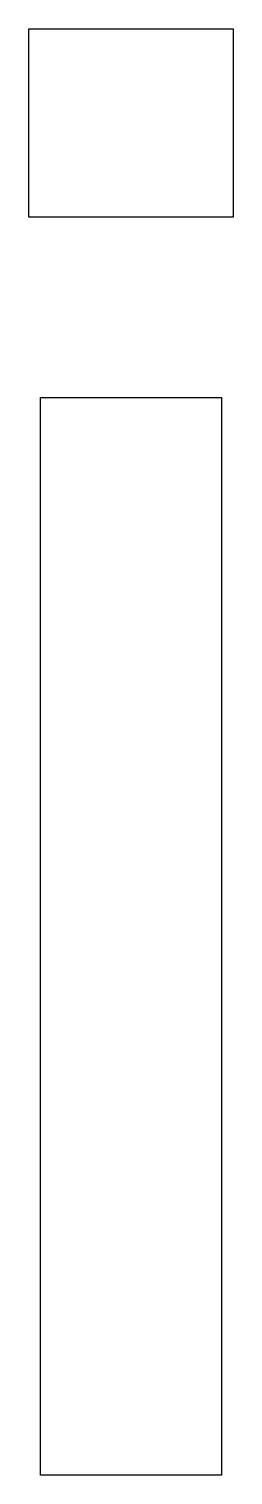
# Model space of a CAD drawing. Header units: metres. Extents: x -13 to 13, y 0 to 185.
import ezdxf

# ---------------------------------------------------------------- set-up
doc = ezdxf.new("R2010")
doc.units = ezdxf.units.M

msp = doc.modelspace()

# ---------------------------------------------------------------- linework, layer by layer
at = {"layer": 'COMPONENT0'}
for p, q in [((-13.08, 160.86), (-13.08, 184.92)), ((-13.08, 184.92), (13.08, 184.92)), ((13.08, 184.92), (13.08, 160.86)), ((13.08, 160.86), (-13.08, 160.86)), ((-11.6, 0), (-11.6, 137.79)), ((-11.6, 137.79), (11.6, 137.79)), ((11.6, 137.79), (11.6, 0)), ((11.6, 0), (-11.6, 0))]:
    msp.add_line(p, q, dxfattribs=at)

doc.saveas('drawing.dxf')
